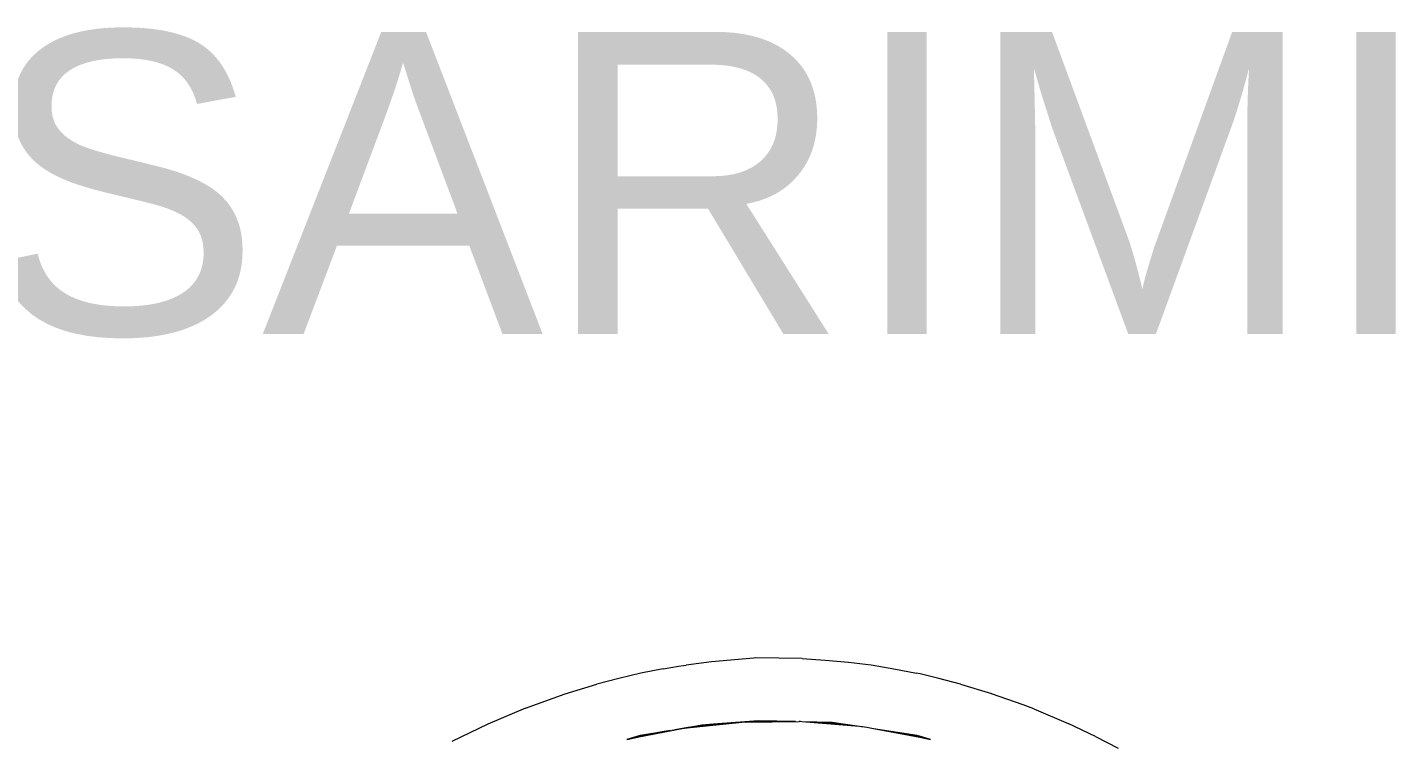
# Model space of a CAD drawing. Header units: millimetres. Extents: x 7998 to 72132, y -12523 to 5591.
# Drawn here: x 64956.8 to 65024.7, y -9497.7 to -9462.4 of the extents above; entities that cross this region are included whole.
import ezdxf
from ezdxf import colors
from ezdxf.entities.mleader import LeaderData, LeaderLine
from ezdxf.math import Vec2, Vec3

# ---------------------------------------------------------------- set-up
doc = ezdxf.new("R2010")
doc.units = ezdxf.units.MM
doc.layers.add('Xray_Furniture Temporary', color=23, linetype='Continuous', lineweight=15)
doc.layers.add('Xray_Text', color=253, linetype='Continuous', lineweight=20)
doc.styles.get("Standard").update_dxf_attribs({"font": 'arial.ttf'})

msp = doc.modelspace()

# ---------------------------------------------------------------- linework, layer by layer
at = {"layer": 'Xray_Furniture Temporary', "lineweight": 0}
for p, q in [((64989.38, -9494.035), (64989.513, -9494.014)), ((64990.78, -9493.848), (64989.513, -9494.014)), ((64992.878, -9493.659), (64990.78, -9493.848)), ((64992.954, -9493.657), (64992.878, -9493.659)), ((64994.109, -9493.665), (64992.954, -9493.657)), ((64995.274, -9493.687), (64994.109, -9493.665)), ((64995.274, -9493.687), (64996.419, -9493.758)), ((64996.419, -9493.758), (64997.568, -9493.863)), ((64997.568, -9493.863), (64998.704, -9494.003)), ((64998.704, -9494.003), (64999.829, -9494.189)), ((64986.172, -9494.667), (64985.084, -9494.949)), ((64987.259, -9494.408), (64986.172, -9494.667)), ((64988.38, -9494.191), (64987.259, -9494.408)), ((64988.38, -9494.191), (64989.131, -9494.068)), ((64989.131, -9494.068), (64989.38, -9494.035)), ((64999.829, -9494.189), (65000.952, -9494.409)), ((65001.126, -9494.439), (65000.952, -9494.409)), ((65002.049, -9494.669), (65001.126, -9494.439)), ((65003.133, -9494.951), (65002.049, -9494.669)), ((64983.518, -9495.433), (64985.084, -9494.949)), ((65003.133, -9494.951), (65004.669, -9495.424)), ((64981.547, -9496.143), (64983.518, -9495.433)), ((65004.674, -9495.429), (65004.669, -9495.424)), ((65006.245, -9495.983), (65004.674, -9495.429)), ((65006.768, -9496.182), (65006.245, -9495.983)), ((64981.547, -9496.143), (64979.675, -9496.94)), ((65006.768, -9496.182), (65008.477, -9496.906)), ((64979.675, -9496.94), (64977.882, -9497.801)), ((64989.397, -9497.159), (64986.57, -9497.703)), ((64988.368, -9497.315), (64987.239, -9497.5)), ((64988.422, -9497.305), (64987.783, -9497.425)), ((64987.784, -9497.434), (64988.739, -9497.254)), ((64988.739, -9497.254), (64988.422, -9497.305)), ((64988.81, -9497.241), (64989.85, -9497.081)), ((64989.597, -9497.111), (64988.977, -9497.215)), ((64992.452, -9496.837), (64989.397, -9497.159)), ((64989.85, -9497.072), (64989.597, -9497.111)), ((64990.881, -9496.948), (64989.85, -9497.072)), ((64989.85, -9497.081), (64990.904, -9496.954)), ((64990.298, -9496.995), (64989.85, -9497.072)), ((64990.881, -9496.948), (64990.298, -9496.995)), ((64991.967, -9496.863), (64990.881, -9496.948)), ((64990.904, -9496.954), (64991.967, -9496.863)), ((64992.452, -9496.837), (64991.967, -9496.863)), ((64992.216, -9496.841), (64991.967, -9496.863)), ((64993.082, -9496.771), (64992.216, -9496.841)), ((64993.036, -9496.798), (64992.216, -9496.841)), ((64992.465, -9496.837), (64993.036, -9496.807)), ((64992.465, -9496.837), (64995.124, -9496.813)), ((64993.712, -9496.786), (64993.036, -9496.798)), ((64993.036, -9496.807), (64993.925, -9496.791)), ((64994.937, -9496.815), (64993.082, -9496.771)), ((64995.186, -9496.816), (64995.124, -9496.813)), ((64995.25, -9496.822), (64995.186, -9496.816)), ((64996.762, -9496.858), (64995.25, -9496.822)), ((64998.124, -9497.065), (64995.25, -9496.822)), ((64995.666, -9496.832), (64996.25, -9496.863)), ((64996.251, -9496.854), (64995.973, -9496.839)), ((64996.25, -9496.863), (64997.313, -9496.954)), ((64997.314, -9496.945), (64996.251, -9496.854)), ((64997.314, -9496.945), (64996.762, -9496.858)), ((64997.313, -9496.954), (64997.696, -9497)), ((64997.423, -9496.959), (64997.314, -9496.945)), ((64998.124, -9497.065), (64997.423, -9496.959)), ((64998.201, -9497.071), (64998.124, -9497.065)), ((64998.262, -9497.075), (64998.201, -9497.071)), ((64998.365, -9497.088), (64998.262, -9497.075)), ((64998.481, -9497.105), (64998.365, -9497.088)), ((64998.566, -9497.122), (64998.481, -9497.105)), ((64998.808, -9497.17), (64998.566, -9497.122)), ((65000.979, -9497.5), (64998.808, -9497.17)), ((65001.647, -9497.703), (64998.808, -9497.17)), ((64999.969, -9497.347), (65000.433, -9497.434)), ((65000.434, -9497.425), (65000.218, -9497.385)), ((65009.829, -9497.555), (65008.477, -9496.906)), ((64986.57, -9497.703), (64987.784, -9497.434)), ((64987.239, -9497.5), (64986.57, -9497.703)), ((64986.777, -9497.65), (64986.57, -9497.703)), ((64987.783, -9497.425), (64986.777, -9497.65)), ((65000.433, -9497.434), (65001.647, -9497.703)), ((65001.44, -9497.65), (65000.434, -9497.425)), ((65001.647, -9497.703), (65000.979, -9497.5)), ((65001.647, -9497.703), (65001.44, -9497.65)), ((65009.829, -9497.555), (65010.966, -9498.133))]:
    msp.add_line(p, q, dxfattribs=at)

# ---------------------------------------------------------------- leaders
at = {"layer": 'Xray_Text', "linetype": 'Continuous', "lineweight": 0}
ml = msp.add_multileader_mtext('Standard', dxfattribs=at)
ml.set_content('DUVAR TASARIMI', color=256)
ml.set_leader_properties()
ml.build(insert=Vec2(0, 0))
ml.multileader.update_dxf_attribs({"arrow_head_size": 24})
ctx = ml.context
ctx.base_point, ctx.char_height, ctx.arrow_head_size, ctx.landing_gap_size, ctx.plane_origin = Vec3(64836.547, -9470.208), 15, 24, 12, Vec3(64735.585, -9470.208)
notes = []
notes.append((ctx, [(0, (1, 1, 0), (64788.547, -9470.208), (1, 0), 48, [(0, [(64735.585, -9470.208)], 0, [])])]))
ctx.mtext.insert, ctx.mtext.flow_direction = Vec3(64848.547, -9462.58), 5
for ctx, leaders in notes:
    for number, flags, end, landing, length, lines in leaders:
        leader = LeaderData()
        leader.index, (leader.has_last_leader_line, leader.has_dogleg_vector, leader.attachment_direction) = number, flags
        leader.last_leader_point, leader.dogleg_vector, leader.dogleg_length = Vec3(end), Vec3(landing), length
        for number, points, colour, breaks in lines:
            line = LeaderLine()
            line.index, line.vertices, line.color, line.breaks = number, Vec3.list(points), colors.encode_raw_color(colour), breaks
            leader.lines.append(line)
        ctx.leaders.append(leader)

doc.saveas('drawing.dxf')
